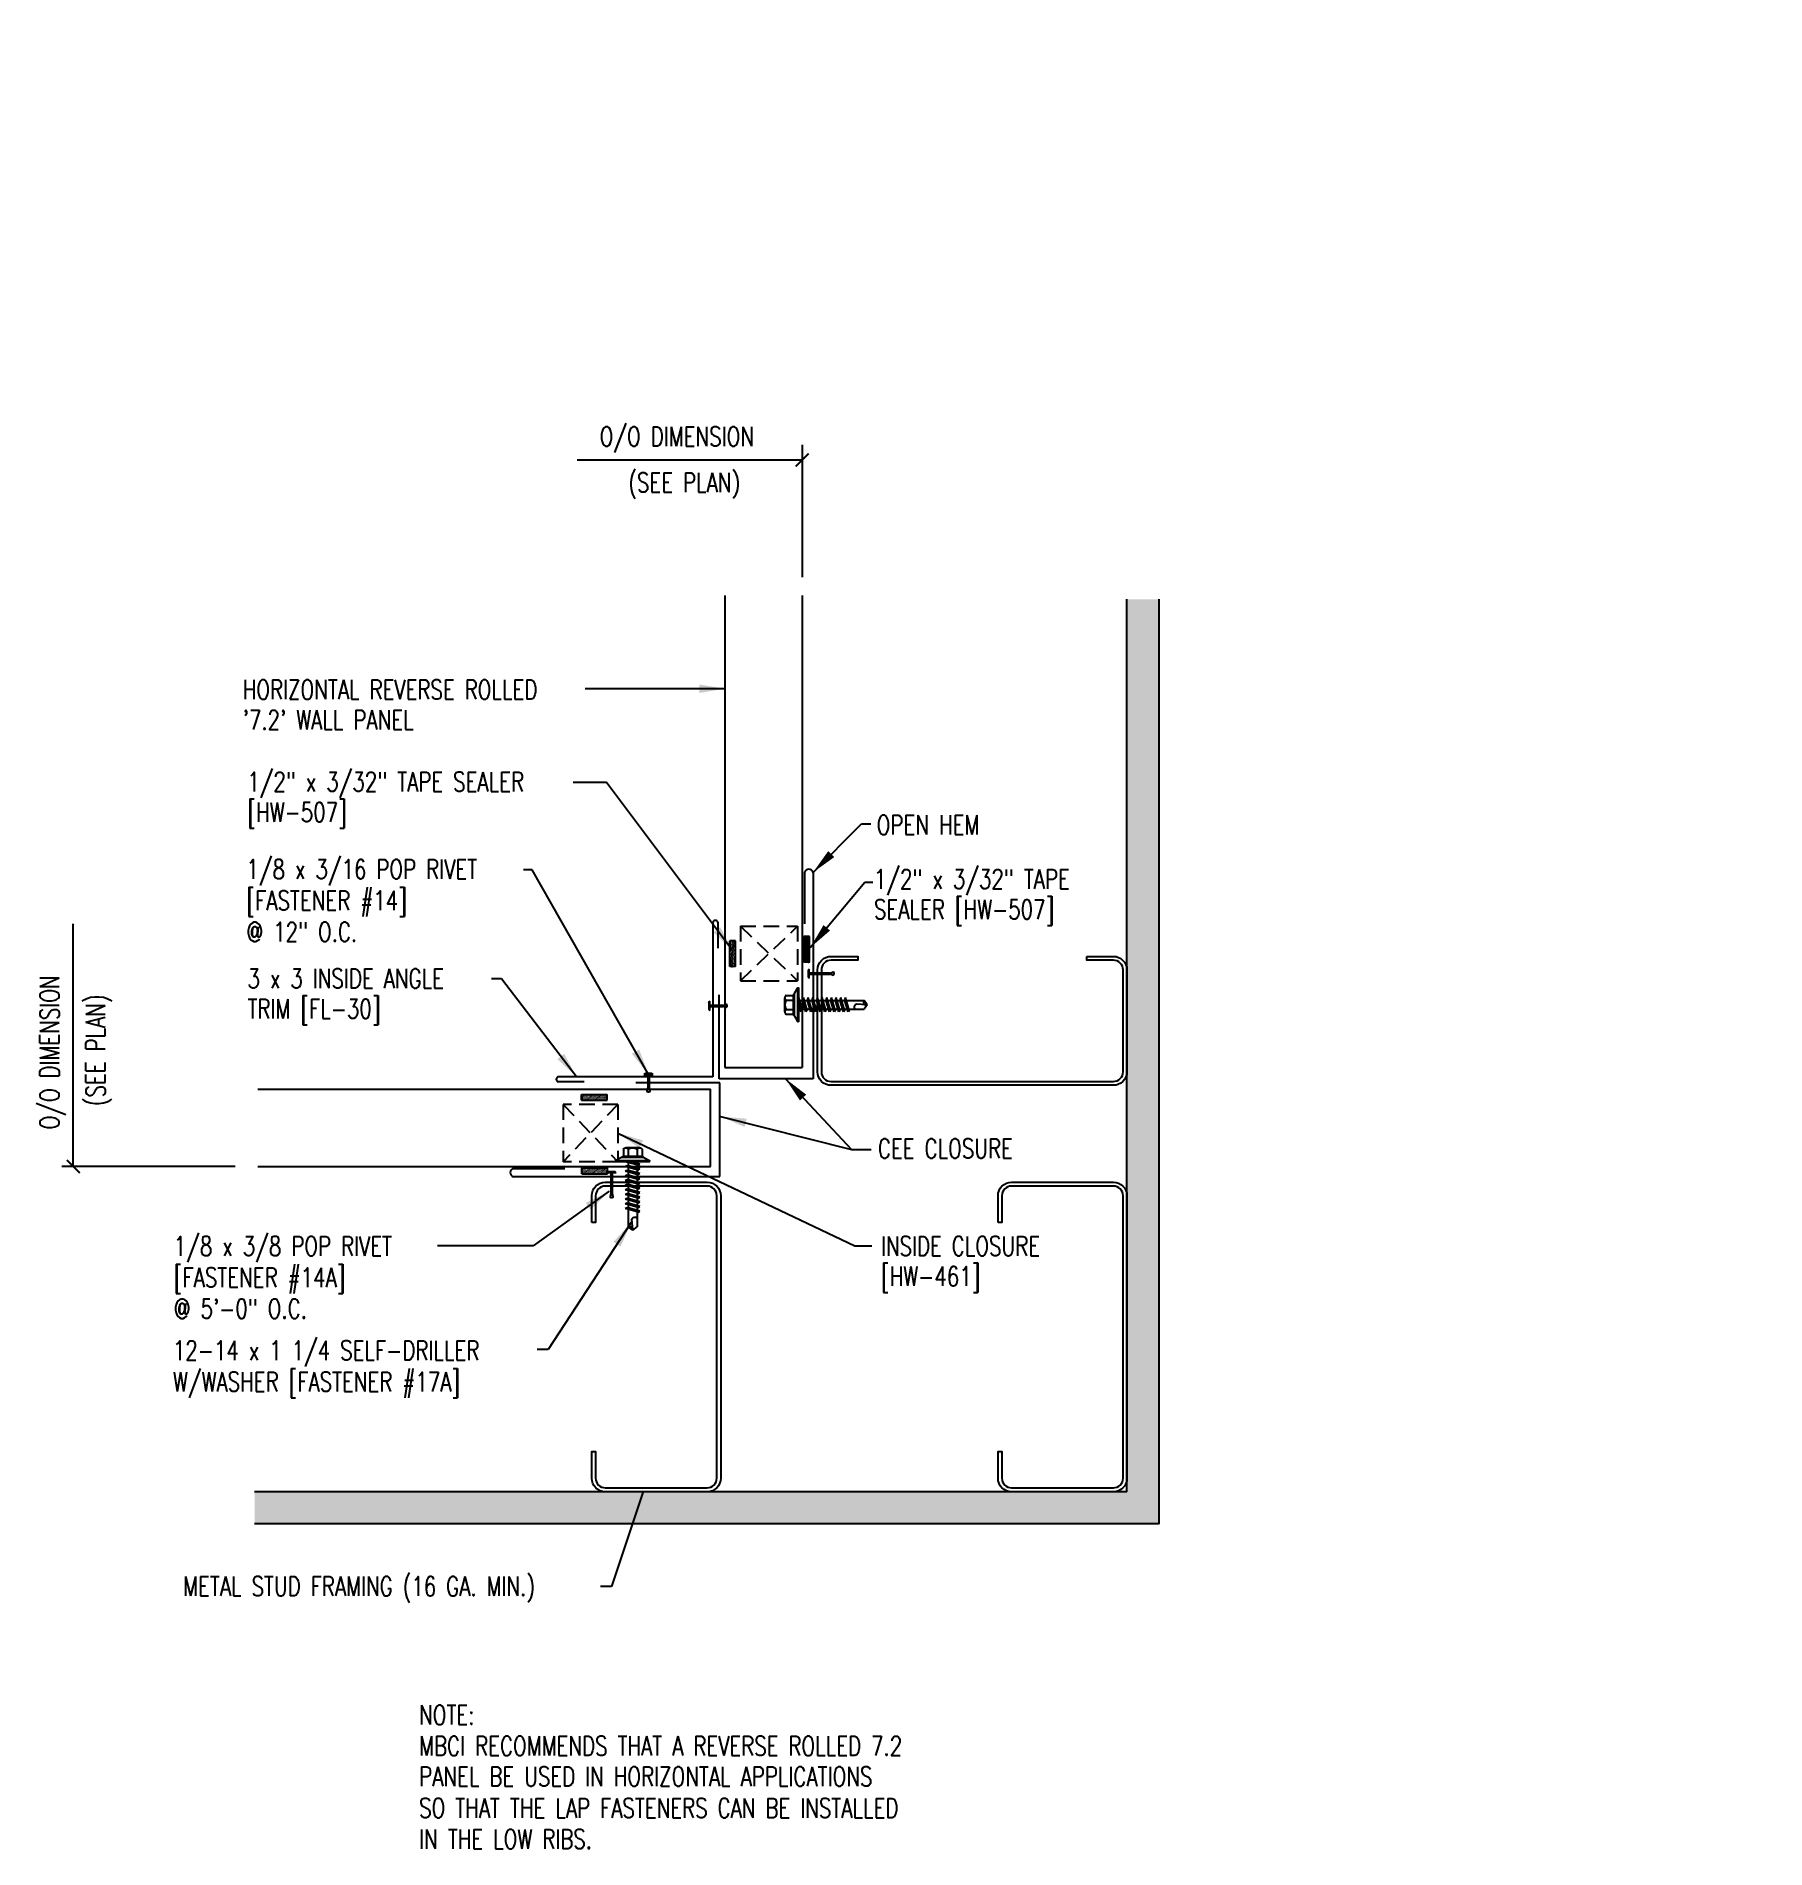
# Model space of a CAD drawing. Extents: x 9 to 42.5, y 5.8 to 41.
import ezdxf

# ---------------------------------------------------------------- set-up
doc = ezdxf.new("R2010")
doc.units = 0
doc.header["$LTSCALE"] = 4
doc.header["$MEASUREMENT"] = 0
doc.linetypes.add('DASHED2', pattern=[0.375, 0.25, -0.125])
doc.layers.get('0').update_dxf_attribs({"linetype": 'CONTINUOUS'})
for name, color, linetype in [('CLOSURE', 3, 'CONTINUOUS'), ('DIM', 2, 'CONTINUOUS'), ('FASTENER', 9, 'CONTINUOUS'), ('PANEL-S', 11, 'CONTINUOUS'), ('STLA', 12, 'CONTINUOUS'), ('TAPE', 9, 'CONTINUOUS'), ('TEXT', 2, 'CONTINUOUS'), ('TRIM', 6, 'CONTINUOUS'), ('WALL', 9, 'CONTINUOUS')]:
    doc.layers.add(name, color=color, linetype=linetype)
doc.styles.add('TEXT', font='SIMPLEX.shx', dxfattribs={"width": 0.75, "height": 0.375})
doc.styles.add('TEXT1', font='ROMANS.shx', dxfattribs={"width": 0.75, "height": 0.375})
doc.dimstyles.new('DETAIL$7', dxfattribs={"dimscale": 4, "dimtxt": 0.375, "dimasz": 0.125, "dimexe": 0.0625, "dimexo": 0.0625, "dimgap": 0.0625, "dimtad": 1, "dimdec": 4, "dimzin": 3, "dimdsep": 46, "dimlunit": 4, "dimtxsty": 'TEXT', "dimblk": 'ARCHTICK', "dimcen": 0.0625, "dimclrd": 7, "dimclre": 7, "dimclrt": 2, "dimadec": 0, "dimazin": 0, "dimtfac": 0.6, "dimtdec": 4, "dimtmove": 0, "dimatfit": 3, "dimfxl": 1, "dimfrac": 2, "dimtolj": 1, "dimtzin": 0, "dimarcsym": 0})

# ---------------------------------------------------------------- blocks, each defined once
blk = doc.blocks.new('_ArchTick')
at = {"color": 0, "const_width": 0.15}
blk.add_lwpolyline([(-0.5, -0.5), (0.5, 0.5)], dxfattribs=at)
blk = doc.blocks.new('C6X25')
at = {"layer": 'STLA'}
blk.add_lwpolyline([(1.25, 0.78), (1.25, 0.2622, -0.4142136), (0.9878, 0), (-0.9878, 0, -0.4142136), (-1.25, 0.2622), (-1.25, 3), (-1.25, 5.7378, -0.4142136), (-0.9878, 6), (0.9878, 6, -0.4142136), (1.25, 5.7378), (1.25, 5.22), (1.1753, 5.22), (1.1753, 5.7378, 0.4142136), (0.9878, 5.9253), (-0.9878, 5.9253, 0.4142136), (-1.1753, 5.7378), (-1.1753, 3), (-1.1753, 0.2622, 0.4142136), (-0.9878, 0.0747), (0.9878, 0.0747, 0.4142136), (1.1753, 0.2622), (1.1753, 0.78)], format="xyb", close=True, dxfattribs=at)
blk = doc.blocks.new('A$C29551397')
at = {"layer": 'TRIM'}
for p, q in [((3.672, -2.308), (3.672, -5.308)), ((3.766, -2.308), (3.766, -2.808)), ((3.672, -5.308), (0.672, -5.308)), ((1.172, -5.402), (0.672, -5.402))]:
    blk.add_line(p, q, dxfattribs=at)
for centre, radius, start, end in [((3.719, -2.319), 0.0482, 13.2361, 166.7639), ((0.679, -5.355), 0.0473, 97.5934, 262.4066)]:
    blk.add_arc(centre, radius, start, end, dxfattribs=at)
blk = doc.blocks.new('fm3')
at = {"layer": 'FASTENER', "color": 12}
for p, q in [((-0.035, 0.018), (0.144, 0.018)), ((0.115, 0.04), (-0.006, 0.04)), ((0.043, 0.018), (0.043, -0.243)), ((0.067, 0.018), (0.067, -0.243)), ((0.035, -0.32), (0.075, -0.32))]:
    blk.add_line(p, q, dxfattribs=at)
for centre, radius, start, end in [((0.055, -0.066), 0.123, 119.4777, 136.6143), ((0.055, -0.066), 0.123, 43.3857, 60.5223), ((0.055, -0.297), 0.03, 143.7655, 228.4038), ((-0.02, -0.243), 0.0625, 323.7655, 0), ((0.129, -0.243), 0.0625, 180, 216.2345), ((0.055, -0.297), 0.03, 311.5962, 36.2345)]:
    blk.add_arc(centre, radius, start, end, dxfattribs=at)
blk = doc.blocks.new('FD-F14')
at = {"layer": 'TEXT', "style": 'TEXT1', "width": 0.75}
for s, p in [('1/8 x 3/16 POP RIVET', (0.0047, -0.0408)), ('[FASTENER #14]', (0.0047, -0.1926))]:
    blk.add_text(s, height=0.09375, dxfattribs=at).set_placement(p)
blk.add_attdef('(QUANTITY)', (0.0047, -0.3444), '', height=0.0938, dxfattribs=at)
blk = doc.blocks.new('FD-F14A')
at = {"layer": 'TEXT', "style": 'TEXT1', "width": 0.75}
for s, p in [('1/8 x 3/8 POP RIVET', (0.0047, -0.0408)), ('[FASTENER #14A]', (0.0047, -0.1926))]:
    blk.add_text(s, height=0.09375, dxfattribs=at).set_placement(p)
blk.add_attdef('(QUANTITY)', (0.0047, -0.3444), '', height=0.0938, dxfattribs=at)
blk = doc.blocks.new('A$C22B817AC')
at = {"layer": 'TAPE'}
h = blk.add_hatch(dxfattribs=at)
h.set_pattern_fill('DOTS', color=256, scale=0.35, angle=270, style=0)
h.set_pattern_definition([(270, (-46.173024, -15.338993), (0.021875, -0.0109375), [0, -0.021875])])
h.paths.add_polyline_path([(-1.948, 1.156), (-1.928, 1.267), (-2.421, 1.354), (-2.44, 1.243)])
for p, q in [((-2.44, 1.243), (-2.421, 1.354)), ((-2.44, 1.243), (-1.948, 1.156)), ((-2.421, 1.354), (-1.928, 1.267)), ((-1.948, 1.156), (-1.928, 1.267))]:
    blk.add_line(p, q, dxfattribs=at)
blk = doc.blocks.new('sd12')
at = {"layer": 'FASTENER'}
for p, q in [((-0.217, 0.114), (-0.326, 0.059)), ((-0.326, 0.059), (-0.326, 0.049)), ((-0.326, 0.049), (0.326, 0.049)), ((-0.217, 0.114), (0.217, 0.114)), ((-0.193, 0.137), (0.193, 0.137)), ((-0.193, 0.119), (0.193, 0.119)), ((-0.181, 0.276), (-0.181, 0.137)), ((-0.181, 0.137), (0.181, 0.137)), ((-0.139, -0.016), (0.046, 0.037)), ((-0.135, 0.302), (0.135, 0.302)), ((-0.104, -0.036), (0.139, 0.033)), ((-0.089, 0.276), (-0.089, 0.137)), ((-0.086, 0.037), (0.086, 0.037)), ((-0.086, 0.037), (-0.086, -0.001)), ((0.086, 0.037), (0.133, 0.037)), ((0.086, 0.018), (0.086, -0.042)), ((0.089, 0.276), (0.089, 0.137)), ((0.139, 0.033), (0.133, 0.037)), ((0.181, 0.276), (0.181, 0.137)), ((0.217, 0.114), (0.326, 0.059)), ((0.326, 0.059), (0.326, 0.049)), ((-0.104, -0.036), (-0.139, -0.016)), ((-0.139, -0.107), (0.104, -0.038)), ((-0.104, -0.127), (-0.139, -0.107)), ((-0.139, -0.198), (0.104, -0.128)), ((-0.104, -0.218), (-0.139, -0.198)), ((-0.139, -0.289), (0.104, -0.219)), ((-0.104, -0.309), (-0.139, -0.289)), ((-0.139, -0.38), (0.104, -0.31)), ((-0.104, -0.127), (0.139, -0.058)), ((-0.104, -0.218), (0.139, -0.149)), ((-0.104, -0.309), (0.139, -0.239)), ((-0.104, -0.4), (0.139, -0.33)), ((-0.086, -0.031), (-0.086, -0.092)), ((-0.086, -0.122), (-0.086, -0.183)), ((-0.086, -0.213), (-0.086, -0.274)), ((-0.086, -0.304), (-0.086, -0.364)), ((0.086, -0.073), (0.086, -0.133)), ((0.086, -0.164), (0.086, -0.224)), ((0.086, -0.255), (0.086, -0.315)), ((0.086, -0.345), (0.086, -0.406)), ((0.139, -0.058), (0.104, -0.038)), ((0.139, -0.149), (0.104, -0.128)), ((0.139, -0.239), (0.104, -0.219)), ((0.139, -0.33), (0.104, -0.31)), ((-0.104, -0.4), (-0.139, -0.38)), ((-0.139, -0.47), (0.104, -0.401)), ((-0.104, -0.491), (-0.139, -0.47)), ((-0.139, -0.561), (0.104, -0.492)), ((-0.104, -0.581), (-0.139, -0.561)), ((-0.139, -0.652), (0.104, -0.583)), ((-0.104, -0.672), (-0.139, -0.652)), ((-0.139, -0.743), (0.104, -0.674)), ((-0.104, -0.491), (0.139, -0.421)), ((-0.104, -0.581), (0.139, -0.512)), ((-0.104, -0.672), (0.139, -0.603)), ((-0.104, -0.763), (0.139, -0.694)), ((-0.086, -0.395), (-0.086, -0.455)), ((-0.086, -0.486), (-0.086, -0.546)), ((-0.086, -0.577), (-0.086, -0.637)), ((-0.086, -0.667), (-0.086, -0.728)), ((0.086, -0.436), (0.086, -0.497)), ((0.086, -0.527), (0.086, -0.588)), ((0.086, -0.618), (0.086, -0.679)), ((0.139, -0.421), (0.104, -0.401)), ((0.139, -0.512), (0.104, -0.492)), ((0.139, -0.603), (0.104, -0.583)), ((0.139, -0.694), (0.104, -0.674)), ((-0.104, -0.763), (-0.139, -0.743)), ((-0.139, -0.834), (0.104, -0.765)), ((-0.104, -0.854), (-0.139, -0.834)), ((-0.139, -0.925), (0.104, -0.856)), ((-0.104, -0.945), (-0.139, -0.925)), ((-0.104, -0.854), (0.139, -0.785)), ((-0.104, -0.945), (0.139, -0.876)), ((-0.086, -0.758), (-0.086, -0.819)), ((-0.086, -0.849), (-0.086, -0.91)), ((-0.086, -0.94), (-0.086, -1.232)), ((0.086, -0.709), (0.086, -0.77)), ((0.086, -0.8), (0.086, -0.861)), ((0.086, -0.891), (0.086, -1.232)), ((0.139, -0.785), (0.104, -0.765)), ((0.139, -0.876), (0.104, -0.856)), ((0, -1.293), (-0.086, -1.232)), ((-0.002, -1.277), (0.014, -1.091)), ((0, -1.293), (0.086, -1.232))]:
    blk.add_line(p, q, dxfattribs=at)
blk.add_lwpolyline([(-0.331, 0.037), (-0.331, 0.049), (0.331, 0.049), (0.331, 0.037)], close=True, dxfattribs=at)
for centre, radius, start, end in [((-0.193, 0.128), 0.00894, 90, 270), ((-0.135, 0.25), 0.0527, 29.8754, 150.1246), ((0, 0.138), 0.164, 56.9974, 123.0026), ((0.135, 0.25), 0.0527, 29.8754, 150.1246), ((0.193, 0.128), 0.00894, 270, 90), ((-0.046, -1.102), 0.0615, 11.1445, 130.906), ((0.054, -1.278), 0.0563, 55.4585, 194.8454)]:
    blk.add_arc(centre, radius, start, end, dxfattribs=at)
blk = doc.blocks.new('FD-F17A')
at = {"layer": 'TEXT', "style": 'TEXT1', "width": 0.75}
for s, p in [('12-14 x 1 1/4 SELF-DRILLER', (0.0047, -0.0408)), ('W/WASHER [FASTENER #17A]', (0.0047, -0.1926))]:
    blk.add_text(s, height=0.09375, dxfattribs=at).set_placement(p)
blk.add_attdef('(QUANTITY)', (0.0047, -0.3444), '', height=0.0938, dxfattribs=at)

msp = doc.modelspace()

# ---------------------------------------------------------------- hatches: boundary and pattern name
at = {"layer": 'WALL'}
h = msp.add_hatch(dxfattribs=at)
h.set_pattern_fill('AR-SAND', color=256, scale=0.3, style=0)
h.paths.add_polyline_path([(30.781, 30.04), (30.156, 30.04), (30.156, 12.734), (13.243, 12.734), (13.243, 12.109), (30.781, 12.109)])

# ---------------------------------------------------------------- linework, layer by layer
at = {"layer": 'CLOSURE', "linetype": 'DASHED2', "ltscale": 0.3}
for p, q in [((22.661, 23.702), (22.661, 22.64)), ((22.661, 22.64), (23.77, 23.702)), ((22.661, 23.702), (23.77, 22.64)), ((22.661, 23.702), (23.77, 23.702)), ((23.77, 23.702), (23.77, 22.64)), ((22.661, 22.64), (23.77, 22.64)), ((19.224, 20.243), (19.224, 19.133)), ((20.286, 20.243), (19.224, 20.243)), ((19.224, 20.243), (20.286, 19.133)), ((20.286, 20.243), (19.224, 19.133)), ((20.286, 20.243), (20.286, 19.133)), ((20.286, 19.133), (19.224, 19.133))]:
    msp.add_line(p, q, dxfattribs=at)
at = {"layer": 'DIM', "color": 7}
for p, q in [((23.859, 32.739), (19.495, 32.739)), ((23.859, 33.033), (23.859, 30.465)), ((9.727, 19.04), (9.727, 23.744)), ((12.864, 19.04), (9.504, 19.04))]:
    msp.add_line(p, q, dxfattribs=at)
at = {"layer": 'FASTENER', "color": 12}
for p, q in [((23.996, 22.69), (23.996, 22.869)), ((23.974, 22.84), (23.974, 22.719)), ((23.996, 22.792), (24.402, 22.792)), ((23.996, 22.767), (24.402, 22.767)), ((24.479, 22.76), (24.479, 22.799)), ((20.254, 18.918), (20.075, 18.918)), ((20.104, 18.94), (20.225, 18.94)), ((20.152, 18.918), (20.152, 18.512)), ((20.177, 18.918), (20.177, 18.512)), ((20.184, 18.435), (20.145, 18.435))]:
    msp.add_line(p, q, dxfattribs=at)
for centre, radius, start, end in [((24.081, 22.78), 0.123, 133.3857, 150.5223), ((24.081, 22.78), 0.123, 209.4777, 226.6143), ((24.402, 22.854), 0.0625, 270, 306.2345), ((24.402, 22.705), 0.0625, 53.7655, 90), ((24.457, 22.78), 0.03, 41.5962, 126.2345), ((24.457, 22.78), 0.03, 233.7655, 318.4038), ((20.165, 18.834), 0.123, 119.4777, 136.6143), ((20.165, 18.834), 0.123, 43.3857, 60.5223), ((20.165, 18.457), 0.03, 143.7655, 228.4038), ((20.09, 18.512), 0.0625, 323.7655, 0), ((20.239, 18.512), 0.0625, 180, 216.2345), ((20.165, 18.457), 0.03, 311.5962, 36.2345)]:
    msp.add_arc(centre, radius, start, end, dxfattribs=at)
at = {"layer": 'PANEL-S'}
for p, q in [((22.359, 30.109), (22.359, 20.96)), ((23.859, 30.109), (23.859, 20.96)), ((22.359, 20.96), (23.859, 20.96)), ((13.302, 20.54), (22.081, 20.54)), ((22.081, 19.04), (22.081, 20.54)), ((13.302, 19.04), (22.081, 19.04))]:
    msp.add_line(p, q, dxfattribs=at)
at = {"layer": 'TRIM'}
for p, q in [((23.907, 24.743), (23.907, 23.743)), ((24.07, 24.743), (24.07, 20.743)), ((22.252, 20.743), (22.252, 22.368)), ((24.07, 20.743), (22.252, 20.743)), ((22.26, 20.661), (20.635, 20.661)), ((22.26, 18.843), (22.26, 20.661)), ((18.26, 19), (19.26, 19)), ((18.26, 18.843), (22.26, 18.843))]:
    msp.add_line(p, q, dxfattribs=at)
for centre, radius, start, end in [((23.988, 24.718), 0.0853, 16.847, 163.153), ((18.282, 18.921), 0.0816, 105.3309, 254.6691)]:
    msp.add_arc(centre, radius, start, end, dxfattribs=at)
at = {"layer": 'WALL', "color": 9}
for p, q in [((30.156, 12.734), (30.156, 30.04)), ((30.781, 12.109), (30.781, 30.04)), ((30.156, 12.734), (13.243, 12.734)), ((30.781, 12.109), (13.243, 12.109))]:
    msp.add_line(p, q, dxfattribs=at)

# ---------------------------------------------------------------- block references
at = {"layer": 'DIM', "color": 7, "xscale": 0.25, "yscale": 0.25, "zscale": 0.25}
msp.add_blockref('_ArchTick', (23.859, 32.739), dxfattribs=at)
at = {"layer": 'DIM', "color": 7, "xscale": 0.25, "yscale": 0.25, "zscale": 0.25, "rotation": 270}
msp.add_blockref('_ArchTick', (9.727, 19.04), dxfattribs=at)
at = {"layer": 'FASTENER'}
for name, p, rotation in [('sd12', (23.826, 22.175), 89.99999999999997), ('fm3', (22.087, 22.099), 90)]:
    msp.add_blockref(name, p, dxfattribs=dict(at, rotation=rotation))
msp.add_blockref('fm3', (20.824, 20.806), dxfattribs=at)
at = {"layer": 'FASTENER', "xscale": -1}
msp.add_blockref('sd12', (20.573, 19.099), dxfattribs=at)
at = {"layer": 'STLA'}
msp.add_blockref('A$C29551397', (18.458, 26.084), dxfattribs=at)
for p, rotation in [((30.156, 21.864), 90), ((21.029, 18.734), 180), ((28.906, 18.734), 180)]:
    msp.add_blockref('C6X25', p, dxfattribs=dict(at, rotation=rotation))
at = {"layer": 'TEXT', "xscale": 4, "yscale": 4, "zscale": 4}
for name, p, values in [('FD-F14', (13.065, 24.78), {'(QUANTITY)': '@ 12" O.C.'}), ('FD-F14A', (11.656, 17.473), {'(QUANTITY)': '@ 5\'-0" O.C.'})]:
    msp.add_blockref(name, p, dxfattribs=at).add_auto_attribs(values)
at = {"layer": 'TEXT'}
for p, rotation in [((23.369, 25.535), 99.99999999999999), ((24.803, 25.62), 99.99999999999999), ((22.199, 19.525), 9.999999999999977), ((22.204, 18.1), 9.999999999999977)]:
    msp.add_blockref('A$C22B817AC', p, dxfattribs=dict(at, rotation=rotation))
at = {"layer": 'TEXT', "xscale": 4, "yscale": 4, "zscale": 4}
msp.add_blockref('FD-F17A', (11.639, 15.45), dxfattribs=at)

# ---------------------------------------------------------------- texts
at = {"layer": 'DIM', "style": 'TEXT1', "width": 0.75}
for s, p in [('O/O DIMENSION', (19.934, 33.007)), ('(SEE PLAN)', (20.487, 32.115)), ('HORIZONTAL REVERSE ROLLED', (13.011, 28.099)), ("'7.2' WALL PANEL", (13.011, 27.512)), ('OPEN HEM', (25.304, 25.475)), ('3 x 3 INSIDE ANGLE', (13.104, 22.497)), ('TRIM [FL-30]', (13.104, 21.911)), ('CEE CLOSURE', (25.327, 19.201)), ('METAL STUD FRAMING (16 GA. MIN.)', (11.857, 10.713))]:
    msp.add_text(s, height=0.375, dxfattribs=at).set_placement(p)
for s, p in [('O/O DIMENSION', (9.455, 19.759)), ('(SEE PLAN)', (10.347, 20.211))]:
    msp.add_text(s, height=0.375, rotation=90, dxfattribs=at).set_placement(p)
at = {"layer": 'STLA', "color": 2, "char_height": 0.375, "attachment_point": 9, "style": 'TEXT'}
for insert in [(41.469, 40.956), (42.542, 32.874)]:
    msp.add_mtext('\\A1;', dxfattribs=dict(at, insert=insert))
at = {"layer": 'TEXT', "style": 'TEXT1', "width": 0.75}
for s, p in [('1/2" x 3/32" TAPE SEALER', (13.101, 26.313)), ('[HW-507] ', (13.101, 25.723)), ('1/2" x 3/32" TAPE', (25.25, 24.427)), ('SEALER [HW-507] ', (25.25, 23.838)), ('INSIDE CLOSURE', (25.385, 17.31)), ('[HW-461]', (25.385, 16.723)), ('NOTE:', (16.432, 8.217)), ('MBCI RECOMMENDS THAT A REVERSE ROLLED 7.2', (16.432, 7.617)), ('PANEL BE USED IN HORIZONTAL APPLICATIONS', (16.432, 7.025)), ('SO THAT THE LAP FASTENERS CAN BE INSTALLED', (16.432, 6.413)), ('IN THE LOW RIBS.', (16.432, 5.811))]:
    msp.add_text(s, height=0.375, dxfattribs=at).set_placement(p)

# ---------------------------------------------------------------- leaders
at = {"layer": 'STLA'}
msp.add_leader([(22.365, 28.304), (20.434, 28.304), (19.649, 28.304)], dimstyle='DETAIL$7', dxfattribs=at)
for points in [[(22.506, 23.23), (20.066, 26.483), (19.42, 26.483)], [(24.07, 24.743), (25.007, 25.684), (25.189, 25.684)], [(20.875, 20.834), (18.624, 24.79), (18.454, 24.79)], [(24.016, 23.284), (25.073, 24.554), (25.226, 24.554)], [(19.483, 20.776), (18.028, 22.68), (17.835, 22.68)], [(23.535, 20.743), (24.816, 19.372), (25.199, 19.372)], [(20.286, 19.688), (24.881, 17.499), (25.212, 17.499)], [(22.277, 20.008), (24.816, 19.372), (25.199, 19.372)], [(20.117, 18.559), (18.645, 17.504), (16.788, 17.504)], [(20.543, 17.951), (18.933, 15.492), (18.72, 15.492)], [(20.774, 12.741), (20.163, 10.895), (19.946, 10.895)]]:
    msp.add_leader(points, dimstyle='DETAIL$7', override={"dimgap": 0.0625, "dimtad": 0}, dxfattribs=at)

doc.saveas('drawing.dxf')
